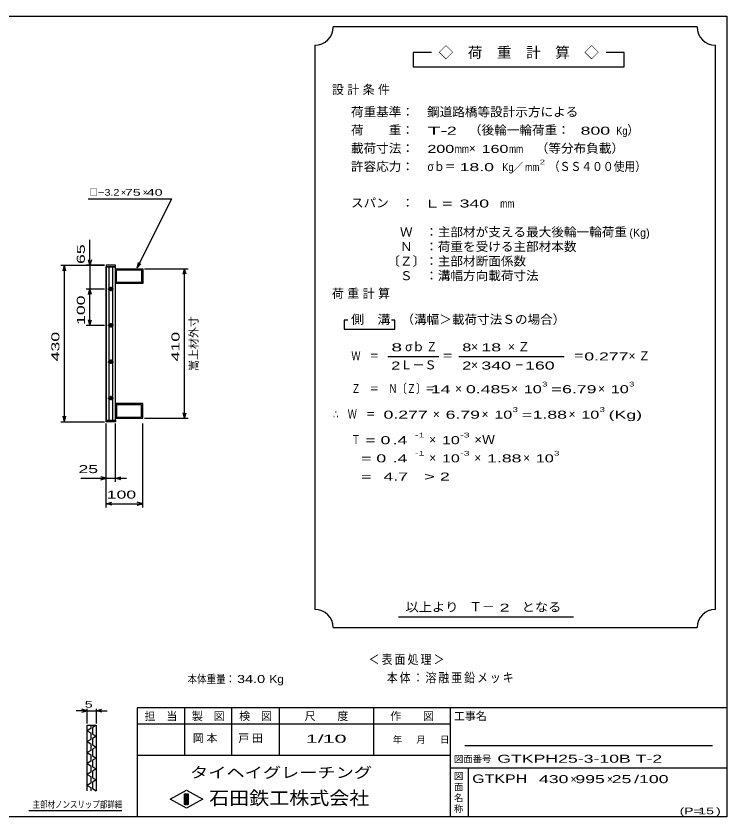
# Model space of a CAD drawing. Units: millimetres, scale not verified. Extents: x -1820 to 1731, y -1282 to 1054.
# Drawn here: x -222 to 1731, y -1146 to 1054 of the extents above; entities that cross this region are included whole.
import ezdxf
from ezdxf.enums import TextEntityAlignment as Align

# ---------------------------------------------------------------- set-up
doc = ezdxf.new("R2010")
doc.units = ezdxf.units.MM
doc.header["$LTSCALE"] = 10
for name, color, linetype, lineweight in [('0_2', 150, 'Continuous', 25), ('16', 3, 'Continuous', 25), ('22', 4, 'Continuous', 25), ('24', 2, 'Continuous', 25), ('32', 4, 'Continuous', 25)]:
    doc.layers.add(name, color=color, linetype=linetype, lineweight=lineweight)
doc.styles.add('ベクトル', font='')
doc.styles.get('ベクトル').set_extended_font_data('ベクトル')

msp = doc.modelspace()

# ---------------------------------------------------------------- linework, layer by layer
at = {"layer": '0_2'}
for p, q in [((-1729, 1053.5), (1731, 1053.5)), ((1731, 1053.5), (1731, -1146.5)), ((1731, -846.5), (111, -846.5)), ((111, -846.5), (111, -1146.5)), ((241, -846.5), (241, -976.5)), ((371, -976.5), (371, -846.5)), ((501, -846.5), (501, -976.5)), ((761, -976.5), (761, -846.5)), ((971, -846.5), (971, -1146.5)), ((971, -891.5), (111, -891.5)), ((1691, -951.5), (1011, -951.5)), ((111, -976.5), (971, -976.5)), ((971, -1011.5), (1731, -1011.5)), ((1021, -1146.5), (1021, -1011.5)), ((201, -1097.5), (246, -1072.5)), ((246, -1072.5), (291, -1097.5)), ((246, -1122.5), (201, -1097.5)), ((241, -1082.5), (251, -1082.5)), ((241, -1112.5), (241, -1082.5)), ((241, -1082.5), (243, -1082.5)), ((243, -1082.5), (243, -1112.5)), ((245, -1112.5), (245, -1082.5)), ((245, -1082.5), (247, -1082.5)), ((291, -1097.5), (246, -1122.5)), ((247, -1082.5), (247, -1112.5)), ((249, -1112.5), (249, -1082.5)), ((249, -1082.5), (251, -1082.5)), ((251, -1082.5), (251, -1112.5)), ((251, -1082.5), (251, -1112.5)), ((251, -1112.5), (241, -1112.5)), ((243, -1112.5), (245, -1112.5)), ((247, -1112.5), (249, -1112.5)), ((1731, -1146.5), (-1729, -1146.5))]:
    msp.add_line(p, q, dxfattribs=at)
at = {"layer": '16'}
for p, q in [((25.3, -56.5), (25.3, 364.5)), ((25.3, 364.5), (26, 364.5)), ((51, 369), (26, 369)), ((26, 369), (26, 364.5)), ((26, 364.5), (51, 364.5)), ((26, 364.5), (26, -56.5)), ((51, 364.5), (26, 364.5)), ((33, 364.5), (33, -56.5)), ((44, -56.5), (44, 364.5)), ((51, 364.5), (51, 369)), ((51, -56.5), (51, 364.5)), ((51, 319), (51, 359)), ((51, 359), (126, 359)), ((54, 322), (54, 356)), ((54, 356), (123, 356)), ((123, 356), (123, 322)), ((126, 359), (126, 319)), ((38, 310), (38, 298)), ((126, 319), (51, 319)), ((123, 322), (54, 322)), ((30, 304), (46, 304)), ((40, 307), (36, 307)), ((36, 301), (40, 301)), ((30, 204), (46, 204)), ((40, 207), (36, 207)), ((36, 201), (40, 201)), ((38, 210), (38, 198)), ((38, 110), (38, 98)), ((30, 104), (46, 104)), ((40, 107), (36, 107)), ((36, 101), (40, 101)), ((30, 4), (46, 4)), ((40, 7), (36, 7)), ((36, 1), (40, 1)), ((38, 10), (38, -2)), ((51, -11), (51, -51)), ((126, -11), (51, -11)), ((54, -14), (54, -48)), ((123, -14), (54, -14)), ((123, -48), (123, -14)), ((126, -51), (126, -11)), ((26, -56.5), (25.3, -56.5)), ((26, -56.5), (51, -56.5)), ((26, -61), (26, -56.5)), ((26, -56.5), (51, -56.5)), ((51, -61), (26, -61)), ((51, -51), (126, -51)), ((51, -56.5), (51, -61)), ((54, -48), (123, -48))]:
    msp.add_line(p, q, dxfattribs=at)
for centre, radius, start, end in [((38, 304), 4, 46.6, 133.4), ((36, 304), 3, 90, 270), ((38, 304), 4, 226.6, 313.4), ((40, 304), 3, 270, 90), ((36, 204), 3, 90, 270), ((38, 204), 4, 46.6, 133.4), ((38, 204), 4, 226.6, 313.4), ((40, 204), 3, 270, 90), ((36, 104), 3, 90, 270), ((38, 104), 4, 46.6, 133.4), ((38, 104), 4, 226.6, 313.4), ((40, 104), 3, 270, 90), ((36, 4), 3, 90, 270), ((38, 4), 4, 46.6, 133.4), ((38, 4), 4, 226.6, 313.4), ((40, 4), 3, 270, 90)]:
    msp.add_arc(centre, radius, start, end, dxfattribs=at)
at = {"layer": '22'}
for p, q in [((-24, 551.5), (206, 551.5)), ((111, 361.5), (206, 551.5)), ((-19, 369), (-19, 439)), ((-19, 369), (-23, 384)), ((-15, 384), (-19, 369)), ((111, 361.5), (114, 376.1)), ((-99, 369), (21, 369)), ((-93, 354), (-89, 369)), ((-85, 354), (-89, 369)), ((-89, -61), (-89, 369)), ((21, 369), (-29, 369)), ((-19, 369), (-19, 304)), ((111, 361.5), (121, 372.5)), ((131, 359), (251, 359)), ((237, 344), (241, 359)), ((245, 344), (241, 359)), ((241, -51), (241, 359)), ((-29, 304), (21, 304)), ((-23, 289), (-19, 304)), ((-15, 289), (-19, 304)), ((-19, 204), (-19, 304)), ((-29, 204), (21, 204)), ((-19, 204), (-23, 219)), ((-19, 204), (-15, 219)), ((241, -51), (237, -36)), ((241, -51), (245, -36)), ((-99, -61), (21, -61)), ((-89, -61), (-93, -46)), ((-89, -61), (-85, -46)), ((26, -226), (26, -66)), ((26, -296), (26, -66)), ((51, -226), (51, -66)), ((126, -296), (126, -66)), ((131, -51), (251, -51)), ((-44, -216), (26, -216)), ((26, -216), (11, -212)), ((11, -220), (26, -216)), ((26, -216), (51, -216)), ((51, -216), (66, -212)), ((66, -220), (51, -216)), ((51, -216), (81, -216)), ((26, -286), (41, -282)), ((41, -290), (26, -286)), ((26, -286), (126, -286)), ((126, -286), (111, -282)), ((111, -290), (126, -286))]:
    msp.add_line(p, q, dxfattribs=at)
at = {"layer": '24', "color": 4}
for p, q in [((1649, 1023.5), (649, 1023.5)), ((599, 973.5), (599, -576.5)), ((1699, -576.5), (1699, 973.5)), ((919, 953.5), (869, 953.5)), ((869, 953.5), (869, 913.5)), ((1449, 953.5), (1399, 953.5)), ((1449, 913.5), (1449, 953.5)), ((869, 913.5), (1449, 913.5)), ((689, 218.5), (679, 218.5)), ((679, 218.5), (679, 193.5)), ((819, 218.5), (809, 218.5)), ((819, 193.5), (819, 218.5)), ((679, 193.5), (819, 193.5)), ((799, 118.5), (939, 118.5)), ((994, 118.5), (1284, 118.5)), ((829, -596.5), (1309, -596.5)), ((649, -626.5), (1649, -626.5))]:
    msp.add_line(p, q, dxfattribs=at)
for centre, start, end in [((599, 1023.5), 270, 0), ((1699, 1023.5), 180, 270), ((599, -626.5), 0, 90), ((1699, -626.5), 90, 180)]:
    msp.add_arc(centre, 50, start, end, dxfattribs=at)
at = {"layer": '32'}
for p, q in [((-26.6, -854.6), (-56.6, -854.6)), ((-26.6, -854.6), (-41.6, -850.6)), ((-41.6, -858.6), (-26.6, -854.6)), ((-26.6, -889.6), (-26.6, -849.6)), ((-26.6, -854.6), (-1.6, -854.6)), ((-1.6, -849.6), (-1.6, -889.6)), ((-1.6, -854.6), (13.4, -850.6)), ((13.4, -858.6), (-1.6, -854.6)), ((-1.6, -854.6), (28.4, -854.6)), ((-26.6, -894.6), (-1.6, -894.6)), ((-26.6, -1074.6), (-26.6, -894.6)), ((-16.6, -894.6), (-16.6, -903.6)), ((-1.6, -894.6), (-11.6, -900.6)), ((-11.6, -900.6), (-11.6, -918.6)), ((-1.6, -894.6), (-1.6, -1074.6)), ((-16.6, -903.6), (-26.6, -909.6)), ((-26.6, -909.6), (-16.6, -915.6)), ((-16.6, -915.6), (-16.6, -933.6)), ((-11.6, -918.6), (-1.6, -924.6)), ((-16.6, -933.6), (-26.6, -939.6)), ((-26.6, -939.6), (-16.6, -945.6)), ((-16.6, -945.6), (-16.6, -963.6)), ((-1.6, -924.6), (-11.6, -930.6)), ((-11.6, -930.6), (-11.6, -948.6)), ((-16.6, -963.6), (-26.6, -969.6)), ((-11.6, -948.6), (-1.6, -954.6)), ((-1.6, -954.6), (-11.6, -960.6)), ((-11.6, -960.6), (-11.6, -978.6)), ((-26.6, -969.6), (-16.6, -975.6)), ((-16.6, -975.6), (-16.6, -993.6)), ((-11.6, -978.6), (-1.6, -984.6)), ((-1.6, -984.6), (-11.6, -990.6)), ((-16.6, -993.6), (-26.6, -999.6)), ((-26.6, -999.6), (-16.6, -1005.6)), ((-16.6, -1005.6), (-16.6, -1023.6)), ((-11.6, -990.6), (-11.6, -1008.6)), ((-11.6, -1008.6), (-1.6, -1014.6)), ((-16.6, -1023.6), (-26.6, -1029.6)), ((-26.6, -1029.6), (-16.6, -1035.6)), ((-1.6, -1014.6), (-11.6, -1020.6)), ((-11.6, -1020.6), (-11.6, -1038.6)), ((-16.6, -1053.6), (-26.6, -1059.6)), ((-16.6, -1035.6), (-16.6, -1053.6)), ((-11.6, -1038.6), (-1.6, -1044.6)), ((-1.6, -1044.6), (-11.6, -1050.6)), ((-11.6, -1050.6), (-11.6, -1068.6)), ((-26.6, -1059.6), (-16.6, -1065.6)), ((-16.6, -1065.6), (-16.6, -1074.6)), ((-11.6, -1068.6), (-1.6, -1074.6)), ((68.4, -1129.6), (-186.6, -1129.6))]:
    msp.add_line(p, q, dxfattribs=at)

# ---------------------------------------------------------------- texts
at = {"layer": '0_2', "style": 'ベクトル'}
for s, height, p in [('担\u3000当', 21.99, (131, -869.5)), ('製\u3000図', 21.99, (261, -869.5)), ('検\u3000図', 21.99, (391, -869.5)), ('尺\u3000\u3000度', 21.99, (571, -869.5)), ('作\u3000\u3000図', 21.99, (806, -869.5)), ('工事名', 21.99, (981, -869.5)), ('年', 18.3, (813, -934)), ('月', 18.3, (878, -934)), ('日', 18.3, (943, -934)), ('図面番号', 18.33, (981, -987)), ('図', 18.3, (981, -1034)), ('面', 18.3, (981, -1064)), ('名', 18.3, (981, -1094)), ('称', 18.3, (981, -1124))]:
    msp.add_text(s, height=height, dxfattribs=at).set_placement(p, align=Align.MIDDLE_LEFT)
at = {"layer": '0_2', "color": 222, "style": 'ベクトル'}
for s, height, width, p in [('タイヘイグレーチング', 29.33, 1.25, (256, -1024.5)), ('石田鉄工株式会社', 36.66, 1.1, (308.5, -1094.5))]:
    msp.add_text(s, height=height, dxfattribs=dict(at, width=width)).set_placement(p, align=Align.MIDDLE_LEFT)
at = {"layer": '22', "color": 2, "style": 'ベクトル'}
for s, height, width, p in [('□－', 18.33, 0.8, (-19, 569)), ('3.2', 18.33, 1.2, (21, 569)), (' 75 ', 18.33, 1.6, (66, 569)), (' 40 ', 18.33, 1.6, (126, 569)), (' 25 ', 21.99, 1.65, (-64, -191)), (' 100 ', 21.99, 1.65, (13.5, -261)), ('本体重量：', 21.99, 0.85, (249, -767.5)), (' 34.0', 21.99, 1.35, (374, -767.5)), ('Kg', 21.99, 1.1, (474, -767.5)), ('1/', 21.99, 2, (574, -931.5)), (' 10 ', 21.99, 2, (604, -931.5)), ('GTKPH25-3-10B T-2       ', 21.99, 1.65, (1100, -986.5)), ('GTKPH', 23.46, 1.4, (1031, -1041.5)), (' 430 ', 21.99, 1.65, (1201, -1042.5)), (' 995 ', 21.99, 1.65, (1301, -1042.5)), (' 25 ', 21.99, 1.65, (1401, -1042.5)), ('/', 22, 1.65, (1476, -1042.5)), (' 100 ', 21.99, 1.65, (1476, -1042.5)), ('(P=', 18.33, 1.55, (1601, -1130)), (' 15 ', 18.33, 1.6, (1641, -1130)), (')', 18.3, 1.6, (1701, -1130))]:
    msp.add_text(s, height=height, dxfattribs=dict(at, width=width)).set_placement(p, align=Align.MIDDLE_LEFT)
for height, p in [(18.3, (66, 569)), (18.3, (126, 569)), (22, (1301, -1042.5)), (22, (1401, -1042.5))]:
    msp.add_text('×', height=height, dxfattribs=at).set_placement(p, align=Align.MIDDLE_LEFT)
at = {"layer": '22', "color": 2, "style": 'ベクトル', "width": 1.65}
for s, p in [(' 65 ', (-44, 359)), (' 100 ', (-44, 191.5)), (' 430 ', (-114, 91.5)), (' 410', (216, 91.5))]:
    msp.add_text(s, height=21.99, rotation=90, dxfattribs=at).set_placement(p, align=Align.MIDDLE_LEFT)
at = {"layer": '22', "color": 2, "style": 'ベクトル'}
msp.add_text('嵩上材外寸', height=21.99, rotation=90, dxfattribs=at).set_placement((266, 79), align=Align.MIDDLE_LEFT)
at = {"layer": '22', "color": 2, "attachment_point": 4, "style": 'ベクトル'}
for s, insert, char_height in [('\\T1.2;\\W0.85;＜表面処理＞', (746.5, -715), 25.66), ('\\T1.19;\\W0.85;本体：溶融亜鉛メッキ', (796.5, -765), 25.66), ('\\T1.25;岡本\u3000', (263.5, -931.5), 21.99), ('\\T1.25;戸田\u3000', (388.5, -931.5), 21.99)]:
    msp.add_mtext(s, dxfattribs=dict(at, insert=insert, char_height=char_height))
at = {"layer": '24', "style": 'ベクトル'}
for s, height, p in [('◇\u3000荷\u3000重\u3000計\u3000算\u3000◇', 29.33, (939, 953.5)), ('）', 24.2, (1457, 740)), ('×', 24.2, (1022, 690)), ('／', 22, (1141.5, 638.5)), ('(Kg)', 21.99, (1463, 458.5)), ('σｂ', 24.19, (847, 145)), ('×', 24.2, (1028, 145)), ('Ｌ－Ｓ', 24.19, (834, 95)), ('×', 24.2, (1028, 95)), ('×', 24.2, (984, 30)), ('×', 24.2, (1138, 30)), ('×', 24.2, (1377, 30)), ('×', 24.2, (923, -40)), ('×', 24.2, (1057, -40)), ('×', 24.2, (1296, -40)), ('×', 24.2, (913, -110)), ('×', 24.2, (913, -160)), ('×', 24.2, (1037, -160)), ('×', 24.2, (1171, -160)), ('Ｔ－', 25.66, (1023, -569))]:
    msp.add_text(s, height=height, dxfattribs=at).set_placement(p, align=Align.MIDDLE_LEFT)
for s, height, width, p in [('荷重基準：\u3000', 24.19, 1.05, (698, 790)), ('鋼道路橋等設計示方による', 24.19, 1.05, (907, 790)), ('荷\u3000\u3000重：\u3000', 24.19, 1.05, (698, 740)), ('T-', 21.99, 2, (908, 738.5)), (' 2 ', 21.99, 1.65, (948, 738.5)), ('（後輪一輪荷重：', 24.19, 1.05, (1022, 740)), ('  800', 21.99, 1.65, (1302, 738.5)), ('Kg', 21.99, 0.85, (1427, 738.5)), ('載荷寸法：\u3000', 24.19, 1.05, (698, 690)), ('\u3000（等分布負載）', 24.19, 1.05, (1171, 690)), ('200', 21.99, 1.5, (908, 688.5)), ('mm', 21.99, 0.8, (983, 688.5)), ('160', 21.99, 1.5, (1057, 688.5)), ('mm', 21.99, 0.8, (1132, 688.5)), ('許容応力：\u3000', 24.19, 1.05, (698, 640)), ('σｂ＝', 24.19, 0.9, (908, 640)), (' 18.0', 21.99, 1.65, (983, 638.5)), ('Kg', 21.99, 0.85, (1114, 638.5)), ('mm', 21.99, 0.8, (1176.5, 638.5)), ('2', 13.2, 1.5, (1216.5, 652.5)), ('（ＳＳ４００使用）', 24.19, 0.9, (1241.5, 640)), ('スパン\u3000：\u3000', 24.19, 1.05, (698, 540)), ('L =', 21.99, 1.65, (908, 538.5)), (' 340 ', 21.99, 1.65, (983, 538.5)), ('mm', 21.99, 0.8, (1108, 538.5)), ('\u3000Ｗ\u3000：主部材が支える最大後輪一輪荷重', 24.19, 1.05, (798, 460)), ('\u3000Ｎ\u3000：荷重を受ける主部材本数', 24.19, 1.05, (798, 420)), ('〔Ｚ〕：主部材断面係数', 24.19, 1.05, (798, 380)), ('\u3000Ｓ\u3000：溝幅方向載荷寸法', 24.19, 1.05, (798, 340)), ('側\u3000溝', 24.19, 1.1, (698, 220)), ('\u3000（溝幅＞載荷寸法Ｓの場合）', 24.19, 1.05, (802, 220)), ('8', 22, 1.8, (809, 143.5)), ('Ｚ', 24.2, 0.9, (905, 145)), ('8', 22, 1.5, (1004, 143.5)), (' 18 ', 21.99, 1.65, (1043, 143.5)), ('Ｗ\u3000＝', 24.19, 0.75, (699, 120)), ('＝', 24.2, 0.9, (949, 120)), ('＝', 24.2, 0.9, (1309, 120)), ('0.277', 21.99, 1.65, (1339, 118.5)), ('2', 22, 1.5, (809, 93.5)), ('2', 22, 1.5, (1004, 93.5)), (' 340 ', 21.99, 1.65, (1043, 93.5)), ('－', 24.2, 0.75, (1148, 95)), (' 160 ', 21.99, 1.65, (1163, 93.5)), ('Ｚ\u3000＝\u3000Ｎ〔Ｚ〕＝', 24.19, 0.75, (699, 30)), ('3', 13.2, 1.5, (1223, 42.5)), ('3', 13.2, 1.5, (1462, 42.5)), (' 14 ', 21.99, 1.65, (904, 28.5)), ('0.485', 21.99, 1.65, (1014, 28.5)), ('10', 21.99, 1.5, (1173, 28.5)), ('=', 22, 1.7, (1248, 28.5)), ('6.79', 21.99, 1.65, (1278, 28.5)), ('10', 21.99, 1.5, (1412, 28.5)), ('3', 13.2, 1.5, (1142, -27.5)), ('3', 13.2, 1.5, (1381, -27.5)), ('∴\u3000Ｗ\u3000＝', 24.19, 0.75, (649, -40)), (' 0.277', 21.99, 1.65, (774, -41.5)), ('6.79', 21.99, 1.65, (958, -41.5)), ('10', 21.99, 1.5, (1092, -41.5)), ('=', 22, 1.7, (1167, -41.5)), ('1.88', 21.99, 1.65, (1197, -41.5)), ('10', 21.99, 1.5, (1331, -41.5)), ('(Kg)', 21.99, 1.65, (1406, -41.5)), ('Ｔ', 24.2, 0.75, (699, -110)), (' = 0', 21.99, 1.65, (724, -111.5)), (' .4 ', 21.99, 1.65, (799, -111.5)), ('-1', 13.2, 1.65, (874, -97.5)), ('10', 21.99, 1.5, (948, -111.5)), ('-3', 13.2, 1.65, (998, -97.5)), ('×Ｗ', 24.19, 1.1, (1037, -110)), ('  = 0', 21.99, 1.65, (699, -161.5)), (' .4 ', 21.99, 1.65, (799, -161.5)), ('-1', 13.2, 1.65, (874, -147.5)), ('10', 21.99, 1.5, (948, -161.5)), ('-3', 13.2, 1.65, (998, -147.5)), ('1.88', 21.99, 1.65, (1072, -161.5)), ('10', 21.99, 1.5, (1206, -161.5)), ('3', 13.2, 1.5, (1256, -147.5)), ('  =', 21.99, 1.65, (699, -211.5)), (' 4.7', 21.99, 1.65, (774, -211.5)), ('>', 22, 1.7, (899, -211.5)), (' 2 ', 21.99, 1.65, (929, -211.5)), ('以上より\u3000', 24.19, 1.1, (848, -570)), (' 2 ', 21.99, 1.65, (1093, -571.5)), ('となる', 24.19, 1.1, (1167, -570))]:
    msp.add_text(s, height=height, dxfattribs=dict(at, width=width)).set_placement(p, align=Align.MIDDLE_LEFT)
at = {"layer": '24', "char_height": 24.19, "attachment_point": 4, "style": 'ベクトル'}
for s, insert in [('\\T1.28;設計条件', (645.5, 850)), ('\\T1.28;荷重計算', (645.5, 290)), ('\\T1.42;×Ｚ', (1129.5, 145)), ('\\T1.42;×Ｚ', (1460.5, 120))]:
    msp.add_mtext(s, dxfattribs=dict(at, insert=insert))
at = {"layer": '32', "color": 2, "style": 'ベクトル'}
for s, width, p in [(' 5 ', 1.6, (-44.1, -837.1)), ('主部材ノンスリップ部詳細', 0.8, (-176.6, -1112.1))]:
    msp.add_text(s, height=18.33, dxfattribs=dict(at, width=width)).set_placement(p, align=Align.MIDDLE_LEFT)

doc.saveas('drawing.dxf')
